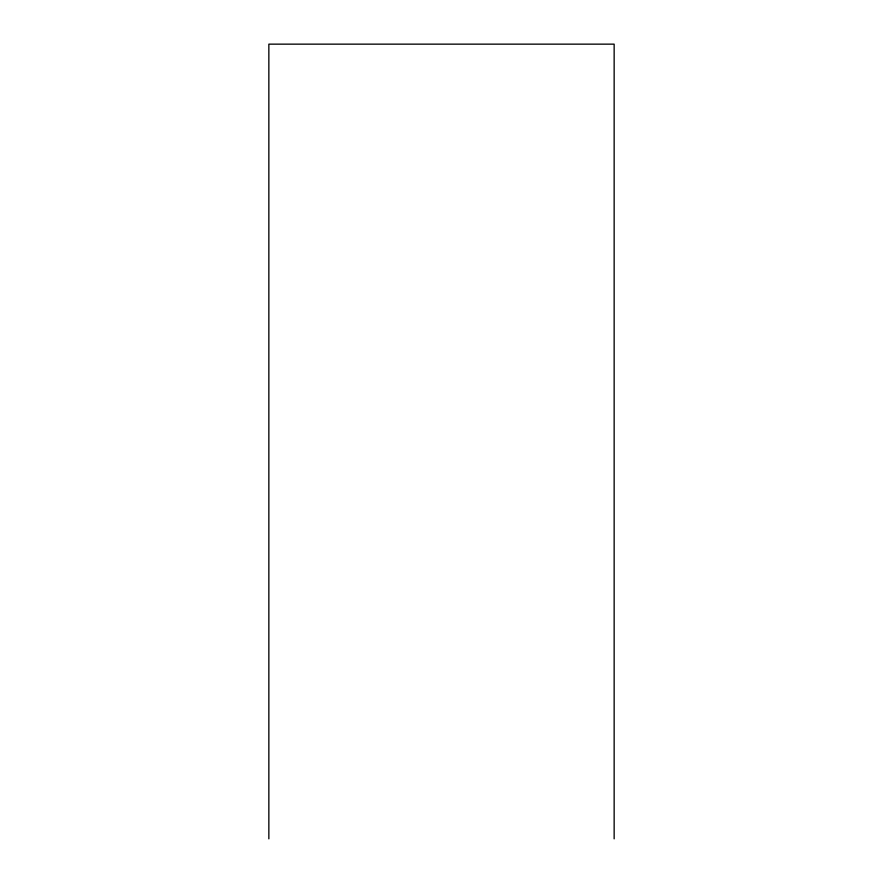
<?xml version="1.0" encoding="UTF-8"?>
<svg xmlns="http://www.w3.org/2000/svg" width="883" height="883" viewBox="0 0 883 883"><rect width="100%" height="100%" fill="white"/><g stroke="black" fill="none" stroke-linecap="round" stroke-linejoin="round"><path stroke-width="1.32" d="M614.149 838.85L614.149 44.15L268.851 44.15L268.851 838.85"/></g></svg>
